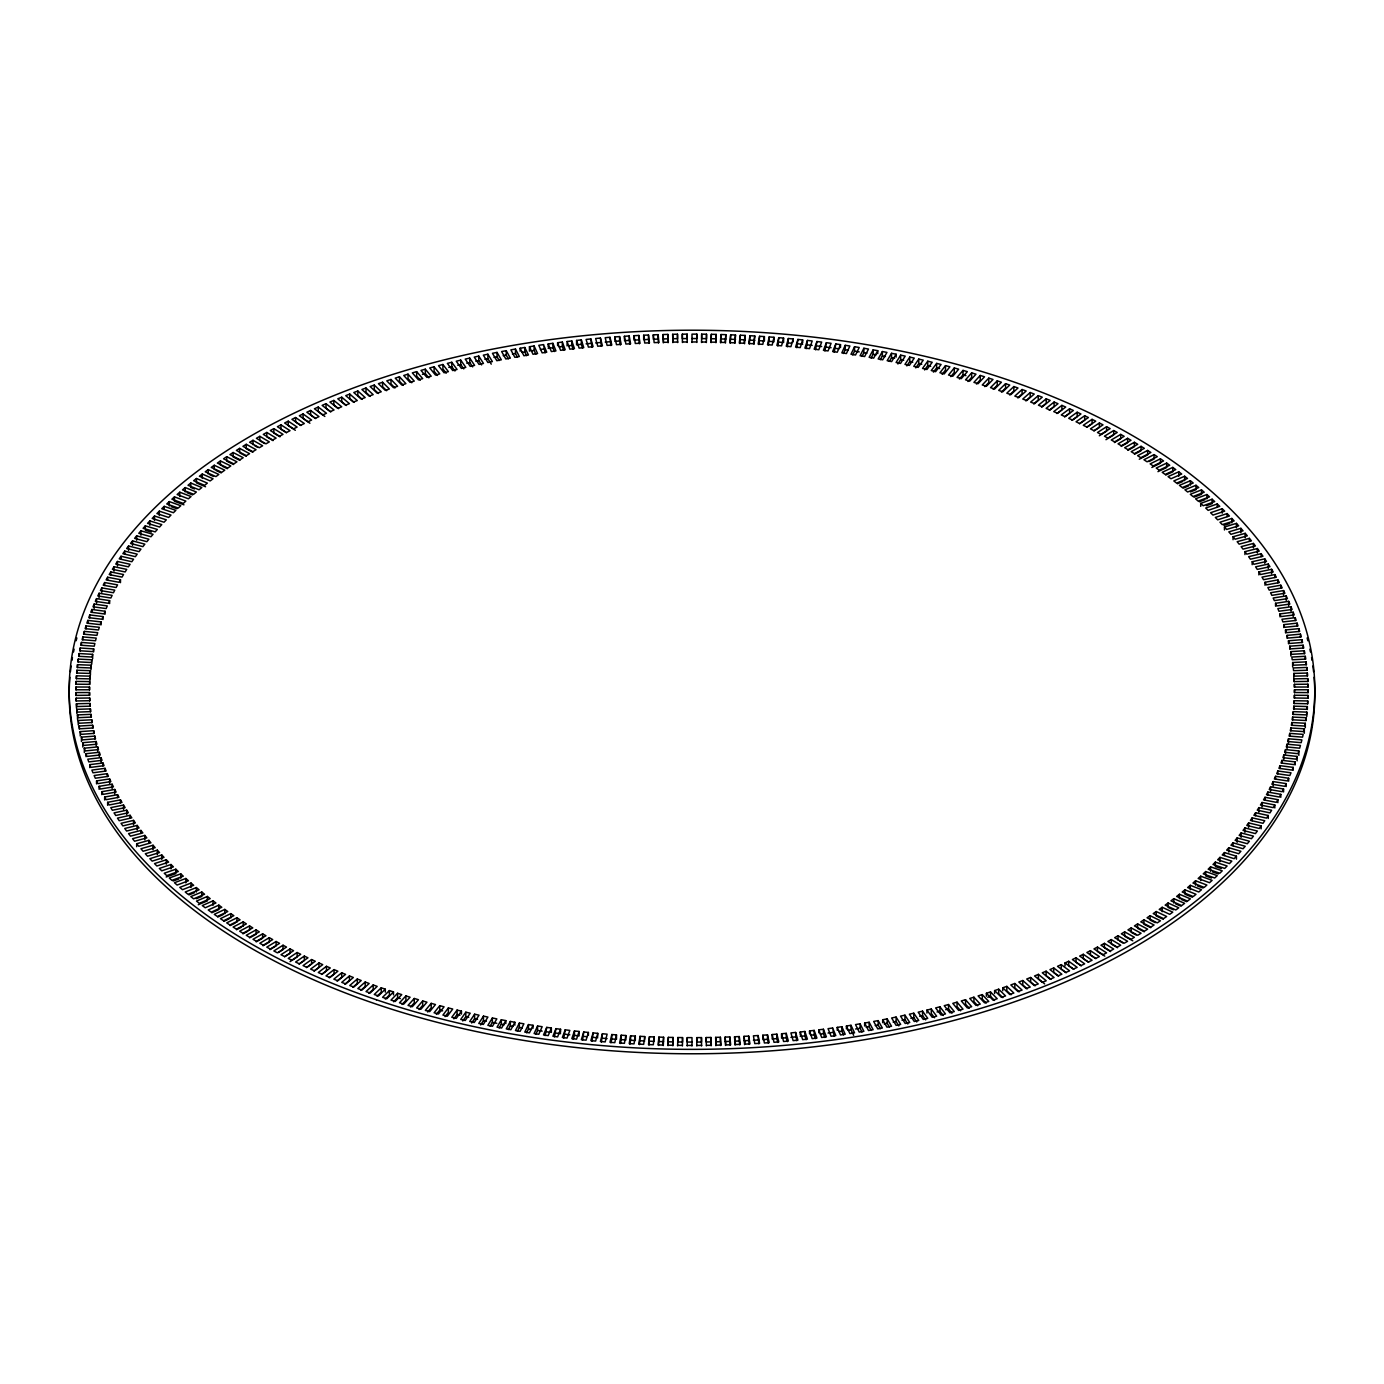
<?xml version="1.0" encoding="UTF-8"?>
<svg xmlns="http://www.w3.org/2000/svg" width="1384" height="1384" viewBox="0 0 1384 1384"><rect width="100%" height="100%" fill="white"/><g stroke="black" fill="none" stroke-linecap="round" stroke-linejoin="round"><path stroke-width="1.5" d="M89.528 687.052L89.51 689.786L75.964 689.786L75.982 687L89.528 687.052L89.528 690.01M1294.49 689.786L1294.473 692.519L1308.018 692.588L1308.036 689.786L1294.49 689.786L1294.49 692.744M687.208 1045.958L687.26 1037.619L692 1037.637L692 1045.958M696.792 342.471L696.844 334.132L692 334.132L692 342.453M682.433 1045.923L682.537 1037.585L677.814 1037.533L677.641 1045.871M701.567 342.505L701.671 334.167L706.515 334.219L706.515 338.647L701.671 338.596L701.671 334.167M76.137 681.412L76.051 684.198L89.579 684.319L89.683 681.585L76.137 681.412L76.137 684.353M1294.421 695.252L1294.317 697.986L1307.863 698.176L1307.949 695.373L1294.421 695.252L1294.421 698.193M706.359 342.557L706.515 334.219M673.074 1037.464L672.659 1045.283L667.815 1045.179L668.351 1037.36L673.074 1037.464L672.866 1045.785M711.341 334.305L710.926 342.108L715.649 342.211L716.185 334.409L711.341 334.305L711.134 342.627M76.449 675.824L76.276 678.61L89.804 678.869L89.977 676.136L76.449 675.824L76.449 678.766M1294.196 700.719L1294.023 703.453L1307.551 703.747L1307.724 700.961L1294.196 700.719L1294.196 703.66M668.074 1045.698L668.351 1037.36M715.926 342.73L716.185 334.409M663.611 1037.256L662.988 1045.058L658.144 1044.92L658.888 1037.1L663.611 1037.256L663.299 1045.577M721.012 334.53L720.389 342.332L725.112 342.471L725.856 334.668L721.012 334.53L720.701 342.851M76.898 670.254L76.656 673.039L90.185 673.403L90.427 670.669L76.898 670.254L76.898 673.195M1293.815 706.169L1293.573 708.902L1307.101 709.335L1307.344 706.549L1293.815 706.169L1293.815 709.127M658.524 1045.439L658.888 1037.1M725.476 342.99L725.856 334.668M654.165 1036.945L653.317 1044.747L648.49 1044.557L649.442 1036.772L654.165 1036.945L654.165 1039.903M730.683 334.824L729.835 342.627L734.558 342.817L735.51 335.014L730.683 334.824L730.25 343.145M77.504 664.666L77.193 667.451L90.704 667.953L91.015 665.22L77.504 664.666L77.504 667.624M1293.296 711.635L1292.985 714.352L1306.496 714.905L1306.807 712.12L1293.296 711.635L1293.296 714.577M648.975 1045.093L649.442 1036.772M735.025 343.336L735.51 335.014M644.736 1036.564L643.664 1044.349L638.837 1044.124L640.014 1036.339L644.736 1036.564L644.736 1039.505M740.336 335.222L739.264 343.024L743.986 343.249L745.163 335.447L740.336 335.222L739.8 343.543M78.265 659.095L77.867 661.881L91.361 662.503L91.759 659.77L78.265 659.095L78.265 662.054M1292.639 717.085L1292.241 719.801L1305.735 720.476L1306.133 717.691L1292.639 717.085L1292.639 720.026M639.425 1044.66L640.014 1036.339M744.575 343.768L745.163 335.447M635.308 1036.097L634.028 1043.865L629.218 1043.605L630.585 1035.82L635.308 1036.097L635.308 1040.509L630.585 1040.249L629.893 1044.124M749.972 335.707L748.692 343.492L753.415 343.751L754.782 335.983L749.972 335.707L749.332 344.01M79.182 653.542L78.698 656.31L92.174 657.054L92.641 654.338L79.182 653.542L79.182 656.483M1291.826 722.517L1291.359 725.251L1304.818 726.046L1305.302 723.261L1291.826 722.517L1291.826 725.476M754.107 344.287L754.782 335.983M625.879 1035.526L624.409 1043.311L619.599 1042.982L621.191 1035.215L625.879 1035.526L625.879 1039.955L621.191 1039.644L620.395 1043.519M759.591 336.277L758.121 344.045L762.809 344.357L764.401 336.589L759.591 336.277L758.864 344.581M80.237 647.989L79.684 650.757L93.143 651.622L93.679 648.906L80.237 647.989L80.237 650.93M1290.857 727.967L1290.321 730.666L1303.763 731.6L1304.316 728.814L1290.857 727.967L1290.857 730.908M616.486 1034.886L614.79 1042.654L609.998 1042.29L611.797 1034.54L616.486 1034.886L616.486 1039.315L611.797 1038.969L610.898 1042.827M769.21 336.935L767.514 344.685L772.203 345.031L774.002 337.298L769.21 336.935L768.362 345.239M81.448 642.436L80.826 645.221L94.268 646.19L94.873 643.491L81.448 642.436L81.448 645.394M1289.732 733.382L1289.127 736.098L1302.552 737.136L1303.174 734.368L1289.732 733.382L1289.732 736.34M778.794 337.679L776.891 345.412L781.579 345.81L783.586 338.077L778.794 337.679L777.843 345.965M82.815 636.917L82.123 639.668L95.513 640.775L96.205 638.076L82.815 636.917L82.815 639.858M1288.487 738.797L1287.795 741.513L1301.185 742.672L1301.877 739.904L1288.487 738.797L1288.487 743.225M602.421 1033.761L600.414 1041.495L605.206 1041.91L607.109 1034.159L602.421 1033.761L601.417 1042.048M597.75 1033.346L595.639 1041.079L590.864 1040.63L593.079 1032.914L597.75 1033.346L597.75 1036.305M788.361 338.509L786.25 346.225L790.921 346.657L793.136 338.959L788.361 338.509L787.306 346.796M84.338 631.398L83.559 634.149L96.932 635.377L97.693 632.678L84.338 631.398L84.338 634.339M1287.068 744.211L1286.307 746.893L1299.662 748.19L1300.441 745.422L1287.068 744.211L1287.068 748.623M591.971 1041.183L593.079 1032.914M588.408 1032.447L586.089 1040.162L581.332 1039.661L583.754 1031.98L588.408 1032.447L588.408 1035.405M797.911 339.426L795.592 347.125L800.246 347.609L802.668 339.91L797.911 339.426L796.751 347.695M85.998 625.897L85.151 628.647L98.472 629.979L99.319 627.298L85.998 625.897L85.998 628.838M1285.528 749.592L1284.681 752.291L1298.002 753.692L1298.849 750.941L1285.528 749.592L1285.528 754.021M582.543 1040.249L583.754 1031.98M579.1 1031.478L576.574 1039.159L571.817 1038.623L574.464 1030.959L579.1 1031.478L579.1 1035.889L574.464 1035.37L573.132 1039.211M807.426 340.429L804.9 348.111L809.536 348.63L812.183 340.966L807.426 340.429L806.163 348.682M87.815 620.395L86.881 623.146L100.184 624.616L101.084 621.935L87.815 620.395L87.815 623.354M1283.816 754.972L1282.916 757.654L1296.185 759.176L1297.119 756.425L1283.816 754.972L1283.816 759.384M816.923 341.519L814.173 349.166L818.809 349.737L821.663 342.09L816.923 341.519L815.557 349.771M89.77 614.928L88.766 617.662L102.035 619.253L103.004 616.572L89.77 614.928L89.77 617.887M1281.965 760.335L1280.996 762.999L1294.23 764.643L1295.234 761.909L1281.965 760.335L1281.965 763.276M565.191 1029.834L562.337 1037.481L567.077 1038.069L569.827 1030.405L565.191 1029.834L563.772 1038.086M560.572 1029.264L557.614 1036.893L552.908 1036.27L555.953 1028.658L560.572 1029.264L560.572 1032.205M826.386 342.696L823.428 350.325L828.047 350.93L831.092 343.318L826.386 342.696L824.899 350.93M91.88 609.479L90.808 612.212L104.025 613.908L105.063 611.244L91.88 609.479L91.88 612.42M1279.975 765.663L1278.937 768.328L1292.12 770.092L1293.192 767.376L1279.975 765.663L1279.975 768.622M554.43 1036.876L555.953 1028.658M551.351 1028.018L548.185 1035.63L543.497 1034.955L546.749 1027.378L551.351 1028.018L551.351 1032.447M835.815 343.959L832.649 351.553L837.251 352.211L840.503 344.616L835.815 343.959L834.223 352.176M94.147 604.047L92.987 606.763L106.153 608.579L107.277 605.933L94.147 604.047L94.147 608.476M1277.847 770.992L1276.723 773.639L1289.853 775.524L1291.013 772.808L1277.847 770.992L1277.847 773.933M545.123 1035.595L546.749 1027.378M845.209 345.308L841.835 352.868L846.42 353.56L849.88 346L845.209 345.308L845.209 349.719L843.513 353.508M96.551 598.632L95.323 601.348L108.436 603.286L109.63 600.639L96.551 598.632L96.551 603.061M1275.564 776.303L1274.37 778.933L1287.449 780.939L1288.677 778.24L1275.564 776.303L1275.564 779.244M537.58 1026.011L534.12 1033.571L538.791 1034.281L542.165 1026.703L537.58 1026.011L537.58 1030.44L535.85 1034.211M533.013 1025.302L529.449 1032.845L524.778 1032.101L528.463 1024.575L533.013 1025.302L533.013 1028.26M854.551 346.727L850.987 354.269L855.537 354.996L859.222 347.488L854.551 346.727L854.551 351.155L852.769 354.927M99.094 593.252L97.797 595.933L110.858 598.009L112.121 595.362L99.094 593.252L99.094 597.663M1273.142 781.579L1271.879 784.209L1284.906 786.337L1286.203 783.638L1273.142 781.579L1273.142 785.991M526.629 1032.758L528.463 1029.004L528.463 1024.575M863.875 348.249L860.087 355.757L864.637 356.536L868.512 349.045L863.875 348.249L863.875 352.678L861.972 356.432M101.793 587.889L100.426 590.57L113.436 592.75L114.768 590.12L101.793 587.889L101.793 592.3M1270.564 786.839L1269.232 789.451L1282.207 791.7L1283.573 789.018L1270.564 786.839L1270.564 791.25M519.363 1023.053L515.488 1030.544L520.125 1031.322L523.913 1023.814L519.363 1023.053L519.363 1027.464L517.426 1031.218M514.848 1022.257L510.869 1029.731L506.25 1028.9L510.333 1021.444L514.848 1022.257L514.848 1025.198M873.131 349.858L869.152 357.314L873.667 358.127L877.75 350.688L873.131 349.858L873.131 354.269L871.142 358.006M104.648 582.543L103.194 585.207L116.135 587.508L117.553 584.896L104.648 582.543L104.648 585.484M1267.865 792.063L1266.447 794.676L1279.352 797.028L1280.805 794.364L1267.865 792.063L1267.865 795.022M508.291 1029.592L510.333 1025.873L510.333 1021.444M505.817 1020.614L501.631 1028.035L497.046 1027.17L501.319 1019.749L505.817 1020.614L505.817 1023.554M882.369 351.536L878.183 358.975L882.681 359.823L886.954 352.401L882.369 351.536L882.369 355.965L880.276 359.667M107.641 577.232L106.118 579.879L118.989 582.301L120.477 579.706L107.641 577.232L107.641 580.173M1265.011 797.271L1263.523 799.865L1276.359 802.339L1277.882 799.692L1265.011 797.271L1265.011 800.229M499.192 1027.88L501.319 1024.177L501.319 1019.749M891.538 353.301L887.161 360.705L891.625 361.587L896.123 354.217L891.538 353.301L891.538 357.729L889.358 361.414M110.772 571.938L109.18 574.585L122 577.111L123.539 574.533L110.772 571.938L110.772 574.896M1262 802.461L1260.461 805.038L1273.228 807.633L1274.82 804.986L1262 802.461L1262 806.889M492.375 1017.984L487.877 1025.354L492.462 1026.271L496.839 1018.884L492.375 1017.984L492.375 1022.413L490.126 1026.098M900.673 355.152L896.088 362.504L900.534 363.438L905.222 356.103L900.673 355.152L900.673 359.58L897.922 363.992M114.042 566.696L112.381 569.308L125.131 571.955L126.74 569.395L114.042 566.696L114.042 571.108M1258.869 807.616L1257.26 810.176L1269.958 812.892L1271.619 810.263L1258.869 807.616L1258.869 812.045M483.466 1016.133L478.777 1023.468L483.327 1024.419L487.912 1017.067L483.466 1016.133L483.466 1020.562L480.663 1024.956M909.755 357.089L904.963 364.407L909.392 365.376L914.27 358.093L909.755 357.089L909.755 361.501L906.883 365.895M117.467 561.454L115.737 564.067L128.401 566.834L130.096 564.291L117.467 561.454L117.467 565.883M1255.599 812.737L1253.904 815.297L1266.533 818.117L1268.263 815.505L1255.599 812.737L1255.599 815.695M474.608 1014.195L469.73 1021.496L474.245 1022.499L479.037 1015.181L474.608 1014.195L474.608 1018.624L471.684 1023.001M918.768 359.096L913.786 366.379L918.18 367.383L923.266 360.134L918.768 359.096L918.768 363.525L915.793 367.885M121.031 556.264L119.232 558.859L131.826 561.731L133.573 559.205L121.031 556.264L121.031 559.222M1252.174 817.84L1250.427 820.383L1262.969 823.307L1264.768 820.712L1252.174 817.84L1252.174 820.781M465.82 1012.188L460.734 1019.437L465.232 1020.475L470.214 1013.209L465.82 1012.188L465.82 1016.617L462.758 1020.959M461.443 1011.15L456.253 1018.382L451.789 1017.292L457.066 1010.095L461.443 1011.15L461.443 1014.109M927.747 361.207L922.557 368.421L926.934 369.476L932.211 362.279L927.747 361.207L927.747 365.618L924.633 369.96M124.733 551.109L122.865 553.687L135.373 556.679L137.206 554.154L124.733 551.109L124.733 554.05M1248.628 822.909L1246.794 825.418L1259.267 828.48L1261.135 825.902L1248.628 822.909L1248.628 827.321M453.9 1018.849L457.066 1014.524L457.066 1010.095M936.657 363.387L931.276 370.549L935.619 371.656L941.085 364.494L936.657 363.387L936.657 367.798L933.421 372.106M128.574 545.988L126.636 548.531L139.057 551.645L140.96 549.137L128.574 545.988L128.574 550.399M1244.943 827.943L1243.04 830.435L1255.426 833.601L1257.364 831.04L1244.943 827.943L1244.943 832.355M448.381 1007.933L442.915 1015.077L447.343 1016.202L452.724 1009.023L448.381 1007.933L448.381 1012.344L445.094 1016.635M945.497 365.635L939.926 372.763L944.234 373.888L949.908 366.795L945.497 365.635L945.497 370.064L942.158 374.337M132.553 540.885L130.546 543.428L142.881 546.645L144.853 544.154L132.553 540.885L132.553 545.313M1241.119 832.926L1239.147 835.417L1251.447 838.687L1253.454 836.144L1241.119 832.926L1241.119 837.355M439.766 1005.684L434.092 1012.777L438.503 1013.936L444.074 1006.808L439.766 1005.684L439.766 1010.112L436.358 1014.368M954.285 367.971L948.524 375.047L952.798 376.223L958.662 369.182L954.285 367.971L954.285 372.4L950.843 376.638M136.67 535.833L134.594 538.359L146.842 541.68L148.884 539.224L136.67 535.833L136.67 540.262M1237.158 837.891L1235.116 840.365L1247.33 843.738L1249.406 841.23L1237.158 837.891L1237.158 842.32M431.202 1003.348L425.338 1010.406L429.715 1011.6L435.476 1004.524L431.202 1003.348L431.202 1007.777L427.673 1011.998M963.022 370.393L957.053 377.417L961.309 378.628L967.347 371.639L963.022 370.393L963.022 374.822L959.441 379.026M140.926 530.816L138.781 533.324L150.942 536.75L153.053 534.311L140.926 530.816L140.926 535.245M1233.057 842.821L1230.947 845.261L1243.074 848.755L1245.219 846.264L1233.057 842.821L1233.057 845.762M422.691 1000.961L416.653 1007.95L420.978 1009.178L426.947 1002.172L422.691 1000.961L422.691 1005.372L419.075 1009.576M971.672 372.884L965.53 379.856L969.734 381.102L975.979 374.164L971.672 372.884L971.672 377.313L967.987 381.5M145.32 525.833L143.106 528.325L155.181 531.871L157.344 529.449L145.32 525.833L145.32 528.792M1228.819 847.7L1226.656 850.139L1238.68 853.738L1240.894 851.264L1228.819 847.7L1228.819 852.129M414.266 998.469L408.02 1005.407L412.328 1006.687L418.47 999.715L414.266 998.469L414.266 1002.898L410.529 1007.05M980.253 375.462L973.921 382.382L978.09 383.662L984.526 376.777L980.253 375.462L980.253 379.891L976.464 384.043M149.853 520.903L147.569 523.36L159.541 527.027L161.772 524.605L149.853 520.903L149.853 525.314M1224.459 852.561L1222.228 854.966L1234.147 858.686L1236.431 856.212L1224.459 852.561L1224.459 855.502M405.91 995.909L399.474 1002.794L403.747 1004.109L410.079 997.207L405.91 995.909L405.91 1000.338L402.052 1004.473M988.781 378.126L982.259 384.977L986.394 386.292L993.003 379.476L988.781 378.126L988.781 382.538L984.854 386.655M154.524 516.007L152.171 518.446L164.039 522.218L166.322 519.83L154.524 516.007L154.524 520.419M1219.961 857.371L1217.678 859.758L1229.476 863.581L1231.829 861.125L1219.961 857.371L1219.961 861.782M397.606 993.279L390.997 1000.096L395.218 1001.462L401.741 994.612L397.606 993.279L397.606 997.708L393.644 1001.791M393.488 991.93L386.776 998.729L382.589 997.328L389.388 990.581L393.488 991.93L393.488 994.888M997.224 380.842L990.511 387.641L994.612 389.008L1001.411 382.243L997.224 380.842L997.224 385.271L993.193 389.354M159.316 511.146L156.894 513.568L168.658 517.443L171.01 515.073L159.316 511.146L159.316 515.575M1215.342 862.128L1212.989 864.498L1224.684 868.425L1227.106 866.003L1215.342 862.128L1215.342 865.087M385.306 999.058L389.388 994.992L389.388 990.581M385.306 989.197L378.42 995.926L374.268 994.49L381.24 987.795L385.306 989.197L385.306 992.138M1005.58 383.662L998.694 390.392L1002.76 391.776L1009.732 385.081L1005.58 383.662L1005.58 388.074L1001.445 392.122M164.229 506.336L161.755 508.741L173.415 512.72L175.837 510.367L164.229 506.336L164.229 509.295M1210.585 866.851L1208.163 869.204L1219.771 873.235L1222.245 870.83L1210.585 866.851L1210.585 871.28M377.053 996.238L381.24 992.224L381.24 987.795M1013.866 386.534L1006.808 393.194L1010.822 394.63L1017.984 388.004L1013.866 386.534L1013.866 390.963L1009.628 394.959M169.298 501.579L166.755 503.949L178.294 508.049L180.785 505.714L169.298 501.579L169.298 506.008M1205.706 871.539L1203.215 873.858L1214.702 877.992L1217.245 875.622L1205.706 871.539L1205.706 875.951L1211.484 878.01M373.178 984.941L366.016 991.567L370.133 993.037L377.192 986.377L373.178 984.941L373.178 989.37L368.871 993.349M1022.084 389.492L1014.835 396.101L1018.814 397.571L1026.167 390.997L1022.084 389.492L1022.084 393.921L1017.724 397.883M174.47 496.856L171.875 499.209L183.293 503.413L185.854 501.112L174.47 496.856L174.47 501.285L183.951 504.814M1200.707 876.176L1198.146 878.477L1209.529 882.715L1212.124 880.362L1200.707 876.176L1200.707 880.587M365.186 982.017L357.833 988.574L361.916 990.079L369.165 983.488L365.186 982.017L365.186 986.429L360.774 990.373M1030.215 392.52L1022.776 399.059L1026.72 400.564L1034.246 394.059L1030.215 392.52L1030.215 396.948L1025.752 400.858M179.782 492.202L177.117 494.521L188.432 498.811L191.044 496.545L179.782 492.202L179.782 496.614M1195.568 880.76L1192.956 883.044L1204.218 887.386L1206.883 885.051L1195.568 880.76L1195.568 885.189M357.28 979.007L349.754 985.512L353.785 987.051L361.224 980.512L357.28 979.007L357.28 983.436L352.764 987.328M1038.259 395.634L1030.648 402.087L1034.557 403.644L1042.256 397.208L1038.259 395.634L1038.259 400.045L1033.692 403.92M185.231 487.566L182.498 489.884L193.691 494.278L196.372 492.012L185.231 487.566L185.231 491.995M1190.309 885.31L1187.628 887.559L1198.769 892.005L1201.502 889.704L1190.309 885.31L1190.309 889.722M349.443 975.945L341.744 982.363L345.74 983.955L353.353 977.485L349.443 975.945L349.443 980.356L344.824 984.214M1046.217 398.8L1038.432 405.201L1042.29 406.775L1050.162 400.426L1046.217 398.8L1046.217 403.228L1041.546 407.069M190.784 482.999L187.999 485.282L199.071 489.78L201.805 487.549L190.784 482.999L190.784 487.428L194.469 488.933M1184.929 889.808L1182.196 892.023L1193.216 896.572L1196.001 894.289L1184.929 889.808L1184.929 892.749M341.71 972.796L333.838 979.163L337.782 980.772L345.567 974.371L341.71 972.796L341.71 977.225L336.987 981.031M1054.089 402.052L1046.131 408.384L1049.954 409.993L1057.999 403.695L1054.089 402.052L1054.089 406.481L1049.314 410.269M196.476 478.483L193.622 480.732L204.572 485.334L207.375 483.12L196.476 478.483L196.476 482.912L205.559 486.77M1179.428 894.254L1176.625 896.451L1187.524 901.088L1190.378 898.839L1179.428 894.254L1179.428 898.666M334.046 969.596L326.001 975.876L329.911 977.519L337.869 971.205L334.046 969.596L334.046 974.007L329.219 977.779M1061.874 405.374L1053.743 411.619L1057.514 413.28L1065.732 407.052L1061.874 405.374L1061.874 409.785L1056.995 413.539M202.289 474.02L199.365 476.234L210.195 480.94L213.049 478.76L202.289 474.02L202.289 478.432M1173.805 898.649L1170.95 900.828L1181.711 905.569L1184.635 903.337L1173.805 898.649L1173.805 903.06M326.486 966.309L318.268 972.519L322.126 974.215L330.257 967.952L326.486 966.309L326.486 970.72L321.555 974.457M1069.572 408.764L1061.269 414.94L1065.005 416.619L1073.379 410.477L1069.572 408.764L1069.572 413.176L1064.59 416.895M208.223 469.608L205.247 471.806L215.939 476.598L218.845 474.435L208.223 469.608L208.223 474.02M1168.061 902.991L1165.155 905.136L1175.777 909.98L1178.753 907.783L1168.061 902.991L1168.061 907.402L1173.407 909.807M318.995 962.953L310.622 969.094L314.428 970.824L322.732 964.648L318.995 962.953L318.995 967.381L313.978 971.066M1077.167 412.224L1068.707 418.314L1072.392 420.044L1080.939 413.972L1077.167 412.224L1077.167 416.636L1072.081 420.303M214.278 465.249L211.233 467.411L221.803 472.307L224.779 470.179L214.278 465.249L214.278 469.66M1162.197 907.281L1159.221 909.409L1169.722 914.34L1172.767 912.16L1162.197 907.281L1162.197 911.693M311.608 959.544L303.061 965.599L306.833 967.364L315.293 961.257L311.608 959.544L311.608 963.956L306.487 967.606M1084.675 415.754L1076.043 421.774L1079.676 423.521L1088.395 417.536L1084.675 415.754L1084.675 420.165L1079.503 423.781M220.437 460.941L217.34 463.086L227.772 468.069L230.799 465.958L220.437 460.941L220.437 465.353M1156.228 911.52L1153.201 913.613L1163.563 918.647L1166.66 916.502L1156.228 911.52L1156.228 915.931L1163.183 919.253M304.324 956.067L295.605 962.036L299.325 963.835L307.957 957.814L304.324 956.067L304.324 960.479L299.1 964.077M1092.08 419.335L1083.291 425.286L1086.872 427.068L1095.747 421.168L1092.08 419.335L1092.08 423.763L1086.803 427.327M226.717 456.685L223.568 458.813L233.861 463.882L236.941 461.806L226.717 456.685L226.717 461.114L233.533 464.522M1150.139 915.689L1147.059 917.765L1157.284 922.886L1160.432 920.775L1150.139 915.689L1150.139 920.118L1155.294 922.661M297.127 952.503L288.253 958.42L291.92 960.236L300.709 954.285L297.127 952.503L297.127 956.932L290.034 961.655M1099.38 423.002L1090.436 428.867L1093.966 430.683L1103.013 424.853L1099.38 423.002L1099.38 427.431L1094.017 430.943M233.118 452.499L229.917 454.592L240.072 459.748L243.203 457.706L233.118 452.499L233.118 456.928L239.847 460.388M1143.928 919.824L1140.797 921.865L1150.882 927.072L1154.083 924.996L1143.928 919.824L1143.928 924.252L1150.709 927.695M290.034 948.905L280.987 954.718L284.62 956.569L293.564 950.704L290.034 948.905L290.034 953.316L284.602 956.811M1106.594 426.722L1097.477 432.517L1100.972 434.351L1110.158 428.625L1106.594 426.722L1106.594 431.151L1099.311 435.77M239.64 448.364L236.37 450.423L246.387 455.682L249.57 453.675L239.64 448.364L239.64 452.793L246.265 456.322M1137.613 923.889L1134.43 925.913L1144.36 931.207L1147.63 929.148L1137.613 923.889L1137.613 928.318L1144.291 931.83M283.028 945.22L273.842 950.964L277.405 952.849L286.523 947.071L283.028 945.22L283.028 949.649L278.426 952.503M1113.705 430.528L1104.432 436.219L1107.875 438.105L1117.217 432.448L1113.705 430.528L1113.705 434.939L1105.972 439.697M246.265 444.299L242.927 446.323L252.805 451.668L256.057 449.696L246.265 444.299L246.265 448.71L252.788 452.308M1131.195 927.903L1127.943 929.892L1137.735 935.29L1141.073 933.249L1131.195 927.903L1131.195 932.332L1136.126 934.996M276.125 941.483L266.783 947.14L270.295 949.061L279.568 943.352L276.125 941.483L276.125 945.895L269.897 949.666M1120.711 434.386L1111.283 439.991L1114.674 441.894L1124.171 436.323L1120.711 434.386L1120.711 438.797L1114.414 442.551M252.995 440.285L249.604 442.274L259.327 447.724L262.649 445.769L252.995 440.285L252.995 444.697M1124.673 931.864L1121.351 933.819L1131.005 939.304L1134.396 937.297L1124.673 931.864L1124.673 936.276L1132.769 940.809M269.326 937.677L259.829 943.248L263.289 945.203L272.717 939.58L269.326 937.677L269.326 942.106L262.995 945.808M1127.597 438.296L1118.03 443.832L1121.351 445.769L1131.005 440.285L1127.597 438.296L1127.597 442.724L1121.213 446.409M259.829 436.323L256.403 438.296L265.97 443.832L269.326 441.894L259.829 436.323L259.829 440.752L264.586 443.537M1118.03 935.757L1114.674 937.677L1124.171 943.248L1127.597 941.276L1118.03 935.757L1118.03 940.169M262.649 933.819L252.995 939.304L256.403 941.276L265.97 935.757L262.649 933.819L262.649 938.231L256.213 941.899M1134.396 442.274L1124.673 447.724L1127.943 449.696L1137.735 444.299L1134.396 442.274L1134.396 446.703L1127.908 450.336M266.783 432.448L263.289 434.386L272.717 439.991L276.125 438.105L266.783 432.448L266.783 436.86L273.011 440.631M1111.283 939.58L1107.875 941.483L1117.217 947.14L1120.711 945.203L1111.283 939.58L1111.283 944.009L1117.563 947.746M256.057 929.892L246.265 935.29L249.604 937.297L259.327 931.864L256.057 929.892L256.057 934.304L249.518 937.902M1141.073 446.323L1131.195 451.668L1134.43 453.675L1144.36 448.364L1141.073 446.323L1141.073 450.752L1134.482 454.315M273.842 428.625L270.295 430.528L279.568 436.219L283.028 434.351L273.842 428.625L273.842 433.036L279.966 436.86M1104.432 943.352L1100.972 945.22L1110.158 950.964L1113.705 949.061L1104.432 943.352L1104.432 947.781L1110.608 951.586M249.57 925.913L239.64 931.207L242.927 933.249L252.805 927.903L249.57 925.913L249.57 930.325M242.944 933.871L247.926 931.207M1147.63 450.423L1137.613 455.682L1140.797 457.706L1150.882 452.499L1147.63 450.423L1147.63 454.852L1139.291 459.228M280.987 424.853L277.405 426.722L286.523 432.517L290.034 430.683L280.987 424.853L280.987 429.282L286.419 432.777M1097.477 947.071L1093.966 948.905L1103.013 954.718L1106.594 952.849L1097.477 947.071L1097.477 951.483L1104.778 956.119M243.203 921.865L233.118 927.072L236.37 929.148L246.387 923.889L243.203 921.865L243.203 926.294M236.491 929.771L241.525 927.159M1154.083 454.592L1143.928 459.748L1147.059 461.806L1157.284 456.685L1154.083 454.592L1154.083 459.004L1149.014 461.599M288.253 421.168L284.62 423.002L293.564 428.867L297.127 427.068L288.253 421.168L288.253 425.58L295.346 430.303M1090.436 950.704L1086.872 952.503L1095.747 958.42L1099.38 956.569L1090.436 950.704L1090.436 955.133L1095.799 958.645M236.941 917.765L226.717 922.886L229.917 924.996L240.072 919.824L236.941 917.765L236.941 922.194M230.125 925.602L235.245 923.041M1160.432 458.813L1150.139 463.882L1153.201 465.958L1163.563 460.941L1160.432 458.813L1160.432 463.225L1151.851 467.463M295.605 417.536L291.92 419.335L300.709 425.286L304.324 423.521L295.605 417.536L295.605 421.964L300.847 425.545M1083.291 954.285L1079.676 956.067L1088.395 962.036L1092.08 960.236L1083.291 954.285L1083.291 958.714L1088.568 962.278M230.799 913.613L220.437 918.647L223.568 920.775L233.861 915.689L230.799 913.613L230.799 918.042M223.897 921.381L229.069 918.872M1166.66 463.086L1156.228 468.069L1159.221 470.179L1169.722 465.249L1166.66 463.086L1166.66 467.498L1157.958 471.65M303.061 413.972L299.325 415.754L307.957 421.774L311.608 420.044L303.061 413.972L303.061 418.4L309.912 423.245M1076.043 957.814L1072.392 959.544L1080.939 965.599L1084.675 963.835L1076.043 957.814L1076.043 962.226L1081.215 965.842M224.779 909.409L214.278 914.34L217.34 916.502L227.772 911.52L224.779 909.409L224.779 913.821M217.772 917.108L223.014 914.651M1172.767 467.411L1162.197 472.307L1165.155 474.435L1175.777 469.608L1172.767 467.411L1172.767 471.84L1165.726 475.093M310.622 410.477L306.833 412.224L315.293 418.314L318.995 416.619L310.622 410.477L310.622 414.906L315.656 418.591M1065.005 962.953L1068.707 961.257L1077.167 967.364L1073.379 969.094L1065.005 962.953L1065.005 965.911M218.845 905.136L208.223 909.98L211.233 912.16L221.803 907.281L218.845 905.136L218.845 909.565L211.769 912.783M1178.753 471.806L1168.061 476.598L1170.95 478.76L1181.711 474.02L1178.753 471.806L1178.753 476.217M318.268 407.052L314.428 408.764L322.732 414.94L326.486 413.28L318.268 407.052L318.268 411.481L324.842 416.446M1061.269 964.648L1057.514 966.309L1065.732 972.519L1069.572 970.824L1061.269 964.648L1061.269 969.059L1066.251 972.762M213.049 900.828L202.289 905.569L205.247 907.783L215.939 902.991L213.049 900.828L213.049 905.24M1184.635 476.234L1173.805 480.94L1176.625 483.12L1187.524 478.483L1184.635 476.234L1184.635 480.663M1177.421 483.794L1182.818 481.442M326.001 403.695L322.126 405.374L330.257 411.619L334.046 409.993L326.001 403.695L326.001 408.124L330.828 411.896M1053.743 967.952L1049.954 969.596L1057.999 975.876L1061.874 974.215L1053.743 967.952L1053.743 972.381L1058.622 976.135M207.375 896.451L196.476 901.088L199.365 903.337L210.195 898.649L207.375 896.451L207.375 900.88L198.293 904.738M1190.378 480.732L1179.428 485.334L1182.196 487.549L1193.216 482.999L1190.378 480.732L1190.378 485.161M1183.078 488.223L1188.562 485.922M333.838 400.426L329.911 402.052L337.869 408.384L341.71 406.775L333.838 400.426L333.838 404.837L338.561 408.661M1046.131 971.205L1042.29 972.796L1050.162 979.163L1054.089 977.519L1046.131 971.205L1046.131 975.616L1050.906 979.422M201.805 892.023L190.784 896.572L193.622 898.839L204.572 894.254L201.805 892.023L201.805 896.451L196.303 898.718M1196.001 485.282L1184.929 489.78L1187.628 492.012L1198.769 487.566L1196.001 485.282L1196.001 489.711L1190.465 491.943M341.744 397.208L337.782 398.8L345.567 405.201L349.443 403.644L341.744 397.208L341.744 401.637L346.363 405.495M1038.432 974.371L1034.557 975.945L1042.256 982.363L1046.217 980.772L1038.432 974.371L1038.432 978.799L1044.66 983.92M196.372 887.559L185.231 892.005L187.999 894.289L199.071 889.808L196.372 887.559L196.372 891.988M188.933 894.946L194.504 892.715M1201.502 489.884L1190.309 494.278L1192.956 496.545L1204.218 492.202L1201.502 489.884L1201.502 494.296L1194.046 497.237M349.754 394.059L345.74 395.634L353.353 402.087L357.28 400.564L349.754 394.059L349.754 398.488L354.269 402.381M1030.648 977.485L1026.72 979.007L1034.246 985.512L1038.259 983.955L1030.648 977.485L1030.648 981.913L1035.215 985.789M191.044 883.044L179.782 887.386L182.498 889.704L193.691 885.31L191.044 883.044L191.044 887.455M1206.883 494.521L1195.568 498.811L1198.146 501.112L1209.529 496.856L1206.883 494.521L1206.883 498.949M1199.34 501.804L1204.997 499.659M357.833 390.997L353.785 392.52L361.224 399.059L365.186 397.571L357.833 390.997L357.833 395.426L362.245 399.353M1022.776 980.512L1018.814 982.017L1026.167 988.574L1030.215 987.051L1022.776 980.512L1022.776 984.941L1027.239 988.868M185.854 878.477L174.47 882.715L177.117 885.051L188.432 880.76L185.854 878.477L185.854 882.888M1200.707 503.413L1212.124 499.209L1214.702 501.579L1203.215 505.714L1200.707 503.413L1200.707 506.354M1206.416 505.731L1212.124 503.638L1212.124 499.209M366.016 388.004L361.916 389.492L369.165 396.101L373.178 394.63L366.016 388.004L366.016 392.433L370.307 396.412M1014.835 983.488L1010.822 984.941L1017.984 991.567L1022.084 990.079L1014.835 983.488L1014.835 987.899L1019.178 991.861M180.785 873.858L169.298 877.992L171.875 880.362L183.293 876.176L180.785 873.858L180.785 878.286M173.121 881.037L178.865 878.978M1217.245 503.949L1205.706 508.049L1208.163 510.367L1219.771 506.336L1217.245 503.949L1217.245 506.907M374.268 385.081L370.133 386.534L377.192 393.194L381.24 391.776L374.268 385.081L374.268 389.51L378.455 393.523M1002.76 987.795L1006.808 986.377L1013.866 993.037L1009.732 994.49L1002.76 987.795L1002.76 990.736M175.837 869.204L164.229 873.235L166.755 875.622L178.294 871.539L175.837 869.204L175.837 873.633L166.166 876.989M1222.245 508.741L1210.585 512.72L1212.989 515.073L1224.684 511.146L1222.245 508.741L1222.245 513.17M382.589 382.243L378.42 383.662L385.306 390.392L389.388 389.008L382.589 382.243L382.589 386.672L386.672 390.72M994.612 990.581L998.694 989.197L1005.58 995.926L1001.411 997.328L994.612 990.581L994.612 993.522M171.01 864.498L159.316 868.425L161.755 870.83L173.415 866.851L171.01 864.498L171.01 868.927M1227.106 513.568L1215.342 517.443L1217.678 519.83L1229.476 516.007L1227.106 513.568L1227.106 516.526M390.997 379.476L386.776 380.842L393.488 387.641L397.606 386.292L390.997 379.476L390.997 383.904L394.959 387.987M986.394 993.279L990.511 991.93L997.224 998.729L993.003 1000.096L986.394 993.279L986.394 996.238M987.761 997.259L990.511 996.359L994.542 1000.442M166.322 859.758L154.524 863.581L156.894 866.003L168.658 862.128L166.322 859.758L166.322 864.17M1231.829 518.446L1219.961 522.218L1222.228 524.605L1234.147 520.903L1231.829 518.446L1231.829 522.875M1223.923 525.384L1229.857 523.498M399.474 376.777L395.218 378.126L401.741 384.977L405.91 383.662L399.474 376.777L399.474 381.205L403.332 385.34M982.259 994.612L978.09 995.909L984.526 1002.794L988.781 1001.462L982.259 994.612L982.259 999.023L986.169 1003.14M161.772 854.966L149.853 858.686L152.171 861.125L164.039 857.371L161.772 854.966L161.772 859.395M1224.459 527.027L1236.431 523.36L1238.68 525.833L1226.656 529.449L1224.459 527.027L1224.459 529.968M408.02 374.164L403.747 375.462L410.079 382.382L414.266 381.102L408.02 374.164L408.02 378.593L411.775 382.745M973.921 997.207L969.734 998.469L975.979 1005.407L980.253 1004.109L973.921 997.207L973.921 1001.618L977.727 1005.77M157.344 850.139L145.32 853.738L147.569 856.212L159.541 852.561L157.344 850.139L157.344 854.551M1240.894 528.325L1228.819 531.871L1230.947 534.311L1243.074 530.816L1240.894 528.325L1240.894 532.736M416.653 371.639L412.328 372.884L418.47 379.856L422.691 378.628L416.653 371.639L416.653 376.05L420.286 380.254M965.53 999.715L961.309 1000.961L967.347 1007.95L971.672 1006.687L965.53 999.715L965.53 1004.144L969.215 1008.331M153.053 845.261L140.926 848.755L143.106 851.264L155.181 847.7L153.053 845.261L153.053 849.689M1233.057 536.75L1245.219 533.324L1247.33 535.833L1235.116 539.224L1233.057 536.75L1233.057 539.708M425.338 369.182L420.978 370.393L426.947 377.417L431.202 376.223L425.338 369.182L425.338 373.593L428.85 377.832M422.431 374.407L425.338 373.593M957.053 1002.172L952.798 1003.348L958.662 1010.406L963.022 1009.178L957.053 1002.172L957.053 1006.583L960.634 1010.804M136.67 843.738L148.884 840.365L150.942 842.821L138.781 846.264L136.67 843.738L136.67 846.697M1249.406 538.359L1237.158 541.68L1239.147 544.154L1251.447 540.885L1249.406 538.359L1249.406 541.3M434.092 366.795L429.715 367.971L435.476 375.047L439.766 373.888L434.092 366.795L434.092 371.223L437.5 375.479M948.524 1004.524L944.234 1005.684L949.908 1012.777L954.285 1011.6L948.524 1004.524L948.524 1008.953L951.984 1013.192M945.67 1009.714L948.524 1008.953M144.853 835.417L132.553 838.687L134.594 841.23L146.842 837.891L144.853 835.417L144.853 839.846M1253.454 543.428L1241.119 546.645L1243.04 549.137L1255.426 545.988L1253.454 543.428L1253.454 547.856M442.915 364.494L438.503 365.635L444.074 372.763L448.381 371.656L442.915 364.494L442.915 368.923L446.202 373.213M939.926 1006.808L935.619 1007.933L941.085 1015.077L945.497 1013.936L939.926 1006.808L939.926 1011.237L943.283 1015.51M937.054 1011.981L939.926 1011.237M140.96 830.435L128.574 833.601L130.546 836.144L142.881 832.926L140.96 830.435L140.96 833.393M1244.943 551.645L1257.364 548.531L1259.267 551.109L1246.794 554.154L1244.943 551.645L1244.943 554.586M451.789 362.279L447.343 363.387L452.724 370.549L457.066 369.476L451.789 362.279L451.789 366.708L454.955 371.016M448.831 367.435L451.789 366.708M926.934 1010.095L931.276 1009.023L936.657 1016.202L932.211 1017.292L926.934 1010.095L926.934 1013.053M137.206 825.418L124.733 828.48L126.636 831.04L139.057 827.943L137.206 825.418L137.206 829.846M1261.135 553.687L1248.628 556.679L1250.427 559.205L1262.969 556.264L1261.135 553.687L1261.135 556.627M460.734 360.134L456.253 361.207L461.443 368.421L465.82 367.383L460.734 360.134L460.734 364.563L463.778 368.905M457.741 365.272L460.734 364.563M922.557 1011.15L918.18 1012.188L923.266 1019.437L927.747 1018.382L922.557 1011.15L922.557 1015.579L925.671 1019.904M919.651 1016.271L922.557 1015.579M133.573 820.383L121.031 823.307L122.865 825.902L135.373 822.909L133.573 820.383L133.573 824.795M1252.174 561.731L1264.768 558.859L1266.533 561.454L1253.904 564.291L1252.174 561.731L1252.174 564.689M469.73 358.093L465.232 359.096L470.214 366.379L474.608 365.376L469.73 358.093L469.73 362.504L472.653 366.881M466.719 363.179L469.73 362.504M913.786 1013.209L909.392 1014.195L914.27 1021.496L918.768 1020.475L913.786 1013.209L913.786 1017.621L916.779 1021.997M910.862 1018.295L913.786 1017.621M130.096 815.297L117.467 818.117L119.232 820.712L131.826 817.84L130.096 815.297L130.096 818.238M1268.263 564.067L1255.599 566.834L1257.26 569.395L1269.958 566.696L1268.263 564.067L1268.263 568.495M478.777 356.103L474.245 357.089L479.037 364.407L483.466 363.438L478.777 356.103L478.777 360.532L481.597 364.926M475.767 361.189L478.777 360.532M904.963 1015.181L900.534 1016.133L905.222 1023.468L909.755 1022.499L904.963 1015.181L904.963 1019.593L907.835 1023.987M902.005 1020.233L904.963 1019.593M126.74 810.176L114.042 812.892L115.737 815.505L128.401 812.737L126.74 810.176L126.74 814.605M1258.869 571.955L1271.619 569.308L1273.228 571.938L1260.461 574.533L1258.869 571.955L1258.869 574.914M487.877 354.217L483.327 355.152L487.912 362.504L492.375 361.587L487.877 354.217L487.877 358.646L491.251 364.165M484.85 359.269L487.877 358.646M896.088 1017.067L891.625 1017.984L896.123 1025.354L900.673 1024.419L896.088 1017.067L896.088 1021.496L898.839 1025.907M893.112 1022.101L896.088 1021.496M123.539 805.038L110.772 807.633L112.381 810.263L125.131 807.616L123.539 805.038L123.539 809.467M1274.82 574.585L1262 577.111L1263.523 579.706L1276.359 577.232L1274.82 574.585L1274.82 577.526M497.046 352.401L492.462 353.301L496.839 360.705L501.319 359.823L497.046 352.401L497.046 356.83L499.192 360.532M493.984 357.418L497.046 356.83M882.681 1019.749L887.161 1018.884L891.538 1026.271L886.954 1027.17L882.681 1019.749L882.681 1022.707M884.168 1023.883L887.161 1023.295L889.358 1026.997M107.641 802.339L120.477 799.865L122 802.461L109.18 804.986L107.641 802.339L107.641 805.298M1265.011 582.301L1277.882 579.879L1279.352 582.543L1266.447 584.896L1265.011 582.301L1265.011 585.242M506.25 350.688L501.631 351.536L505.817 358.975L510.333 358.127L506.25 350.688L506.25 355.1L508.291 358.837M503.171 355.671L506.25 355.1M878.183 1020.614L873.667 1021.444L877.75 1028.9L882.369 1028.035L878.183 1020.614L878.183 1025.025L880.276 1028.745M875.172 1025.596L878.183 1025.025M104.648 797.028L117.553 794.676L118.989 797.271L106.118 799.692L104.648 797.028L104.648 799.987M1280.805 585.207L1267.865 587.508L1269.232 590.12L1282.207 587.889L1280.805 585.207L1280.805 588.165M515.488 349.045L510.869 349.858L514.848 357.314L519.363 356.536L515.488 349.045L515.488 353.456L517.426 357.21M512.409 354.01L515.488 353.456M864.637 1023.053L869.152 1022.257L873.131 1029.731L868.512 1030.544L864.637 1023.053L864.637 1025.994M866.142 1027.205L869.152 1026.686L871.142 1030.423M101.793 791.7L114.768 789.451L116.135 792.063L103.194 794.364L101.793 791.7L101.793 794.641M1283.573 590.57L1270.564 592.75L1271.879 595.362L1284.906 593.252L1283.573 590.57L1283.573 594.982M520.125 348.249L524.778 347.488L528.463 354.996L523.913 355.757L520.125 348.249L520.125 351.19M521.682 352.418L524.778 351.899L526.629 355.671M860.087 1023.814L855.537 1024.575L859.222 1032.101L863.875 1031.322L860.087 1023.814L860.087 1028.243L861.972 1031.997M855.537 1029.004L860.087 1028.243M99.094 786.337L112.121 784.209L113.436 786.839L100.426 789.018L99.094 786.337L99.094 789.278M1286.203 595.933L1273.142 598.009L1274.37 600.639L1287.449 598.632L1286.203 595.933L1286.203 600.362M529.449 346.727L534.12 346L537.58 353.56L533.013 354.269L529.449 346.727L529.449 351.155M531.006 350.913L534.12 350.429L535.85 354.2M846.42 1026.011L850.987 1025.302L854.551 1032.845L849.88 1033.571L846.42 1026.011L846.42 1028.969M847.942 1030.198L850.987 1029.731L853.668 1035.388M96.551 780.939L109.63 778.933L110.858 781.579L97.797 783.638L96.551 780.939L96.551 783.898M1275.564 603.286L1288.677 601.348L1289.853 604.047L1276.723 605.933L1275.564 603.286L1275.564 606.227M543.497 344.616L538.791 345.308L542.165 352.868L546.749 352.211L543.497 344.616L545.123 352.833M540.365 349.495L543.497 349.045M837.251 1027.378L841.835 1026.703L845.209 1034.281L840.503 1034.955L837.251 1027.378L837.251 1030.319M838.773 1031.582L841.835 1031.132L843.513 1034.921M107.277 773.639L94.147 775.524L95.323 778.24L108.436 776.303L107.277 773.639L107.277 776.597M1291.013 606.763L1277.847 608.579L1278.937 611.244L1292.12 609.479L1291.013 606.763L1291.013 611.192M548.185 343.959L552.908 343.318L555.953 350.93L551.351 351.553L548.185 343.959L548.185 346.9M548.185 348.37L552.908 347.73L554.43 351.536M832.649 1028.018L828.047 1028.658L831.092 1036.27L835.815 1035.63L832.649 1028.018L834.223 1036.253M828.047 1033.07L832.649 1032.447M105.063 768.328L91.88 770.092L92.987 772.808L106.153 770.992L105.063 768.328L105.063 771.286M1279.975 613.908L1293.192 612.212L1294.23 614.928L1280.996 616.572L1279.975 613.908L1279.975 616.849M557.614 342.696L562.337 342.09L565.191 349.737L560.572 350.325L557.614 342.696L557.614 345.637M559.188 346.917L562.337 346.519L563.772 350.342M818.809 1029.834L823.428 1029.264L826.386 1036.893L821.663 1037.481L818.809 1029.834L818.809 1032.793M820.349 1034.073L823.428 1033.675L824.899 1037.498M89.77 764.643L103.004 762.999L104.025 765.663L90.808 767.376L89.77 764.643L89.77 767.601M1295.234 617.662L1281.965 619.253L1282.916 621.935L1296.185 620.395L1295.234 617.662L1295.234 620.62M567.077 341.519L571.817 340.966L574.464 348.63L569.827 349.166L567.077 341.519L567.077 345.931M568.651 345.758L571.817 345.377L573.132 349.218M809.536 1030.959L814.173 1030.405L816.923 1038.069L812.183 1038.623L809.536 1030.959L809.536 1033.9M811.093 1035.197L814.173 1034.834L815.557 1038.657M101.084 757.654L87.815 759.176L88.766 761.909L102.035 760.335L101.084 757.654L101.084 762.065M1283.816 624.616L1297.119 623.146L1298.002 625.897L1284.681 627.298L1283.816 624.616L1283.816 627.558M576.574 340.429L581.332 339.91L583.754 347.609L579.1 348.111L576.574 340.429L576.574 344.841L581.332 344.339L582.543 348.18M800.246 1031.98L804.9 1031.478L807.426 1039.159L802.668 1039.661L800.246 1031.98L800.246 1034.921M800.246 1036.391L804.9 1035.889L806.163 1039.73M85.998 753.692L99.319 752.291L100.184 754.972L86.881 756.425L85.998 753.692L85.998 756.633M1285.528 629.979L1298.849 628.647L1299.662 631.398L1286.307 632.678L1285.528 629.979L1285.528 632.938M590.864 338.959L586.089 339.426L588.408 347.125L593.079 346.657L590.864 338.959L591.971 347.228M586.089 343.837L590.864 343.37M795.592 1032.447L790.921 1032.914L793.136 1040.63L797.911 1040.162L795.592 1032.447L796.751 1040.733M790.921 1037.343L795.592 1036.876M84.338 748.19L97.693 746.893L98.472 749.592L85.151 750.941L84.338 748.19L84.338 752.602M1287.068 635.377L1300.441 634.149L1301.185 636.917L1287.795 638.076L1287.068 635.377L1287.068 638.318M600.414 338.077L595.639 338.509L597.75 346.225L602.421 345.81L600.414 338.077L601.417 346.363M595.639 342.921L600.414 342.505M781.579 1033.761L786.25 1033.346L788.361 1041.079L783.586 1041.495L781.579 1033.761L781.579 1038.19L786.25 1037.775L787.306 1041.633M82.815 742.672L96.205 741.513L96.932 744.211L83.559 745.422L82.815 742.672L82.815 747.083M1288.487 640.775L1301.877 639.668L1302.552 642.436L1289.127 643.491L1288.487 640.775L1288.487 643.733M609.998 337.298L605.206 337.679L607.109 345.412L611.797 345.031L609.998 337.298L610.898 345.585M605.206 342.09L609.998 341.71M772.203 1034.54L776.891 1034.159L778.794 1041.91L774.002 1042.29L772.203 1034.54L772.203 1038.969L776.891 1038.588L777.843 1042.463M81.448 737.136L94.873 736.098L95.513 738.797L82.123 739.904L81.448 737.136L81.448 741.564M1289.732 646.19L1303.174 645.221L1303.763 647.989L1290.321 648.906L1289.732 646.19L1289.732 649.148M614.79 336.935L619.599 336.589L621.191 344.357L616.486 344.685L614.79 336.935L614.79 339.876M614.79 341.346L619.599 341.018L620.395 344.893M762.809 1035.215L767.514 1034.886L769.21 1042.654L764.401 1042.982L762.809 1035.215L762.809 1038.173M762.809 1039.644L767.514 1039.315L768.362 1043.19M80.237 731.6L93.679 730.666L94.268 733.382L80.826 734.368L80.237 731.6L80.237 736.011M1290.857 651.622L1304.316 650.757L1304.818 653.542L1291.359 654.338L1290.857 651.622L1290.857 656.033M624.409 336.277L629.218 335.983L630.585 343.751L625.879 344.045L624.409 336.277L624.409 339.218M624.409 340.689L629.218 340.395L629.893 344.287M758.121 1035.526L753.415 1035.82L754.782 1043.605L759.591 1043.311L758.121 1035.526L758.864 1043.847M753.415 1040.249L758.121 1039.955M79.182 726.046L92.641 725.251L93.143 727.967L79.684 728.814L79.182 726.046L79.182 728.987M1305.302 656.31L1291.826 657.054L1292.241 659.77L1305.735 659.095L1305.302 656.31L1305.302 659.268M634.028 335.707L638.837 335.447L640.014 343.249L635.308 343.492L634.028 335.707L634.028 340.135L638.837 339.876L639.425 343.768M743.986 1036.339L748.692 1036.097L749.972 1043.865L745.163 1044.124L743.986 1036.339L744.575 1044.66M743.986 1040.751L748.692 1040.509L749.332 1044.401M78.265 720.476L91.759 719.801L92.174 722.517L78.698 723.261L78.265 720.476L78.265 724.905M1292.639 662.503L1306.133 661.881L1306.496 664.666L1292.985 665.22L1292.639 662.503L1292.639 666.915M643.664 335.222L648.49 335.014L649.442 342.817L644.736 343.024L643.664 335.222L643.664 339.651L648.49 339.443L648.975 343.336M734.558 1036.772L739.264 1036.564L740.336 1044.349L735.51 1044.557L734.558 1036.772L735.025 1045.093M734.558 1041.183L739.264 1040.976L739.8 1044.885M77.504 714.905L91.015 714.352L91.361 717.085L77.867 717.691L77.504 714.905L77.504 719.334M1306.807 667.451L1293.296 667.953L1293.573 670.669L1307.101 670.254L1306.807 667.451L1306.807 670.41M653.317 334.824L658.144 334.668L658.888 342.471L654.165 342.627L653.317 334.824L653.317 339.253L658.144 339.08L658.524 342.99M725.112 1037.1L729.835 1036.945L730.683 1044.747L725.856 1044.92L725.112 1037.1L725.476 1045.439M725.112 1041.529L729.835 1041.374L730.25 1045.266M76.898 709.335L90.427 708.902L90.704 711.635L77.193 712.12L76.898 709.335L76.898 713.746M1293.815 673.403L1307.344 673.039L1307.551 675.824L1294.023 676.136L1293.815 673.403L1293.815 677.831M662.988 334.53L667.815 334.409L668.351 342.211L663.611 342.332L662.988 334.53L663.299 342.851M662.988 338.942L667.815 338.82L668.074 342.73M715.649 1037.36L720.389 1037.256L721.012 1045.058L716.185 1045.179L715.649 1037.36L715.926 1045.698M715.649 1041.789L720.389 1041.668L720.701 1045.577M76.449 703.747L89.977 703.453L90.185 706.169L76.656 706.549L76.449 703.747L76.449 708.176M1294.196 678.869L1307.724 678.61L1307.863 681.412L1294.317 681.585L1294.196 678.869L1294.196 681.81M672.866 342.627L672.659 334.305L677.485 334.219L677.641 342.557M672.659 338.717L677.485 338.647L677.485 334.219M677.814 342.038L673.074 342.108L672.659 334.305M711.134 1045.785L710.926 1041.892L706.186 1041.962L706.186 1037.533L710.926 1037.464L711.341 1045.283L706.515 1045.352M76.137 698.176L89.683 697.986L89.804 700.719L76.276 700.961L76.137 698.176L76.137 701.117M1294.421 684.319L1307.949 684.198L1308.018 687L1294.473 687.052L1294.421 684.319L1294.421 687.277M687.156 334.132L687.156 338.561L682.329 338.596L682.329 334.167L687.156 334.132L687.208 342.471M682.537 341.986L687.26 341.952M701.463 1037.585L701.463 1042.014L696.74 1042.048L696.74 1037.619L701.463 1037.585L701.567 1045.923M696.844 1045.439L701.671 1045.404M75.982 692.588L89.528 692.519L89.579 695.252L76.051 695.373L75.982 692.588L75.982 695.529M692 338.544L696.844 338.561L696.844 334.132M692 341.952L696.74 341.952M692 1042.048L687.26 1042.048L687.26 1037.619M687.156 1045.439L692 1045.456M701.463 341.986L706.186 342.038M677.485 1045.352L682.329 1045.404M711.341 338.717L716.185 338.82M668.351 1041.789L673.074 1041.892M721.012 338.942L725.856 339.08M658.888 1041.529L663.611 1041.668M730.683 339.253L735.51 339.443M649.442 1041.183L654.165 1041.374M740.336 339.651L745.163 339.876M640.014 1040.751L644.736 1040.976M749.972 340.135L754.782 340.395M759.591 340.689L764.401 341.018L764.401 336.589M769.21 341.346L774.002 341.71L774.002 337.298M778.794 342.09L783.586 342.505L783.586 338.077M602.421 1038.19L607.109 1038.588M788.361 342.921L791.544 343.232M593.079 1037.343L597.75 1037.775M797.911 343.837L802.668 344.339M583.754 1036.391L586.868 1036.72M807.426 344.841L812.183 345.377M816.923 345.931L821.663 346.519M565.191 1034.263L569.827 1034.834M826.386 347.107L831.092 347.73M555.953 1033.07L560.572 1033.675M835.815 348.37L838.946 348.82M546.749 1031.789L549.811 1032.222M845.209 349.719L848.323 350.187M537.58 1030.44L542.165 1031.132M854.551 351.155L859.222 351.899M528.463 1029.004L531.491 1029.488M863.875 352.678L866.955 353.197M519.363 1027.464L522.391 1027.983M873.131 354.269L876.21 354.823M510.333 1025.873L513.343 1026.409M882.369 355.965L885.431 356.536M501.319 1024.177L504.33 1024.748M891.538 357.729L894.583 358.335M492.375 1022.413L496.839 1023.295M900.673 359.58L903.7 360.221M483.466 1020.562L486.424 1021.184M909.755 361.501L912.765 362.175M474.608 1018.624L477.567 1019.281M918.768 363.525L921.779 364.217M465.82 1016.617L468.743 1017.292M927.747 365.618L930.723 366.345M457.066 1014.524L459.99 1015.233M936.657 367.798L939.615 368.542M439.766 1010.112L442.638 1010.856M963.022 374.822L965.911 375.635M145.32 530.262L151.34 532.062M397.606 997.708L400.374 998.591M1215.342 866.557L1221.224 868.495M1212.54 871.937L1218.352 873.927M171.201 506.7L176.944 508.758M1197.454 885.898L1203.111 888.044M187.082 492.739L192.653 494.953M1184.929 894.22L1192.316 897.213M1181.244 899.427L1186.728 901.728M1175.604 903.839L1181.019 906.191M209.987 474.833L213.534 476.442M216.025 470.491L221.267 472.947M222.167 466.2L227.357 468.709M254.604 445.613L257.822 447.447M1119.621 941.103L1122.805 942.936M1073.776 969.336L1068.707 965.686L1068.707 961.257M1011.047 994.802L1006.808 990.806L1006.808 986.377M1002.829 997.656L998.694 993.608L998.694 989.197M934.511 1017.759L931.276 1013.451L931.276 1009.023M706.186 1037.533L706.359 1045.871M682.329 334.167L682.433 342.505M696.74 1037.619L696.792 1045.958M1307.949 684.198L1307.949 687.156M1308.036 689.786L1308.036 692.744M1307.949 695.373L1307.949 698.332M1307.724 678.61L1307.724 681.568M1307.724 700.961L1307.724 703.902M1307.344 673.039L1307.344 675.98M1307.344 706.549L1307.344 709.49M1306.807 712.12L1306.807 716.549M1306.133 661.881L1306.133 664.839M1306.133 717.691L1306.133 720.649M1305.302 723.261L1305.302 727.69M1304.316 650.757L1304.316 653.715M1304.316 728.814L1304.316 733.243M1303.174 645.221L1303.174 648.162M1301.877 639.668L1301.877 642.626M1300.441 634.149L1300.441 637.107M1298.849 628.647L1298.849 631.588M1298.849 750.941L1298.849 755.353M1297.119 623.146L1297.119 626.087M1297.119 756.425L1297.119 760.854M1295.234 761.909L1295.234 764.868M1293.192 612.212L1293.192 616.624M1293.192 767.376L1293.192 770.317M1288.677 601.348L1288.677 605.76M1288.677 778.24L1288.677 781.182M1286.203 783.638L1286.203 786.579M1283.573 789.018L1283.573 791.959M1280.805 794.364L1280.805 797.322M1277.882 579.879L1277.882 582.837M1277.882 799.692L1277.882 802.651M1274.82 804.986L1274.82 807.945M1271.619 569.308L1271.619 573.737M1268.263 815.505L1268.263 818.463M1264.768 558.859L1264.768 563.288M1261.135 825.902L1261.135 828.843M1257.364 548.531L1257.364 552.96M1245.219 533.324L1245.219 537.736M1236.431 523.36L1236.431 527.788M1236.431 856.212L1236.431 859.17M990.511 991.93L990.511 996.359M896.123 354.217L896.123 357.159M887.161 1018.884L887.161 1023.295M877.75 350.688L877.75 353.629M869.152 1022.257L869.152 1026.686M850.987 1025.302L850.987 1029.731M841.835 1026.703L841.835 1031.132M840.503 344.616L840.503 347.557M823.428 1029.264L823.428 1033.675M814.173 1030.405L814.173 1034.834M804.9 1031.478L804.9 1035.889M802.668 339.91L802.668 342.869M793.136 338.959L793.136 341.9M786.25 1033.346L786.25 1037.775M776.891 1034.159L776.891 1038.588M767.514 1034.886L767.514 1039.315M748.692 1036.097L748.692 1040.509M739.264 1036.564L739.264 1040.976M729.835 1036.945L729.835 1041.374M720.389 1037.256L720.389 1041.668M710.926 1037.464L710.926 1041.892M682.537 1037.585L682.537 1042.014L677.814 1041.962L677.814 1037.533M667.815 334.409L667.815 338.82M658.144 334.668L658.144 339.08M648.49 335.014L648.49 339.443M638.837 335.447L638.837 339.876M630.585 1035.82L630.585 1040.249M629.218 335.983L629.218 340.395M621.191 1035.215L621.191 1039.644M619.599 336.589L619.599 341.018M611.797 1034.54L611.797 1038.969M581.332 339.91L581.332 344.339M574.464 1030.959L574.464 1035.37M571.817 340.966L571.817 345.377M562.337 342.09L562.337 346.519M552.908 343.318L552.908 347.73M534.12 346L534.12 350.429M524.778 347.488L524.778 351.899M148.884 840.365L148.884 843.306M120.477 579.706L120.477 582.647M120.477 799.865L120.477 802.824M117.553 794.676L117.553 797.634M114.768 789.451L114.768 793.88M112.121 784.209L112.121 788.638M109.63 600.639L109.63 603.58M109.63 778.933L109.63 783.361M105.063 611.244L105.063 614.185M103.004 616.572L103.004 619.53M103.004 762.999L103.004 765.94M101.084 621.935L101.084 624.876M99.319 752.291L99.319 756.702M97.693 746.893L97.693 751.322M96.205 741.513L96.205 745.924M94.873 736.098L94.873 739.039M93.679 648.906L93.679 651.847M93.679 730.666L93.679 733.624M92.641 654.338L92.641 658.749M92.641 725.251L92.641 728.192M91.759 659.77L91.759 664.199M91.759 719.801L91.759 722.759M91.015 665.22L91.015 669.648M91.015 714.352L91.015 717.31M90.427 670.669L90.427 675.098M90.427 708.902L90.427 711.843M89.977 676.136L89.977 680.547M89.977 703.453L89.977 706.394M89.683 681.585L89.683 684.544M89.683 697.986L89.683 700.927M89.528 692.519L89.528 695.477M75.982 687L75.982 689.941M1314.108 677.278A622.8 359.563 0 0 1 692 1053.778A622.8 359.563 0 0 1 69.892 677.278M70.428 671.638A622.8 359.563 0 0 1 71.12 665.998M71.968 660.376A622.8 359.563 0 0 1 72.435 657.556M73.525 651.951A622.8 359.563 0 0 1 74.113 649.148M76.12 640.757A622.8 359.563 0 0 1 76.864 637.955M1307.136 637.955A622.8 359.563 0 0 1 1307.88 640.757M1309.887 649.148A622.8 359.563 0 0 1 1310.475 651.951M1311.565 657.556A622.8 359.563 0 0 1 1312.032 660.376M1312.88 665.998A622.8 359.563 0 0 1 1313.572 671.638M376.379 999.767A622.8 359.563 0 0 0 1314.783 692.606A622.8 359.563 0 0 0 384.838 376.984A622.8 359.563 0 0 0 376.379 999.767"/></g></svg>
